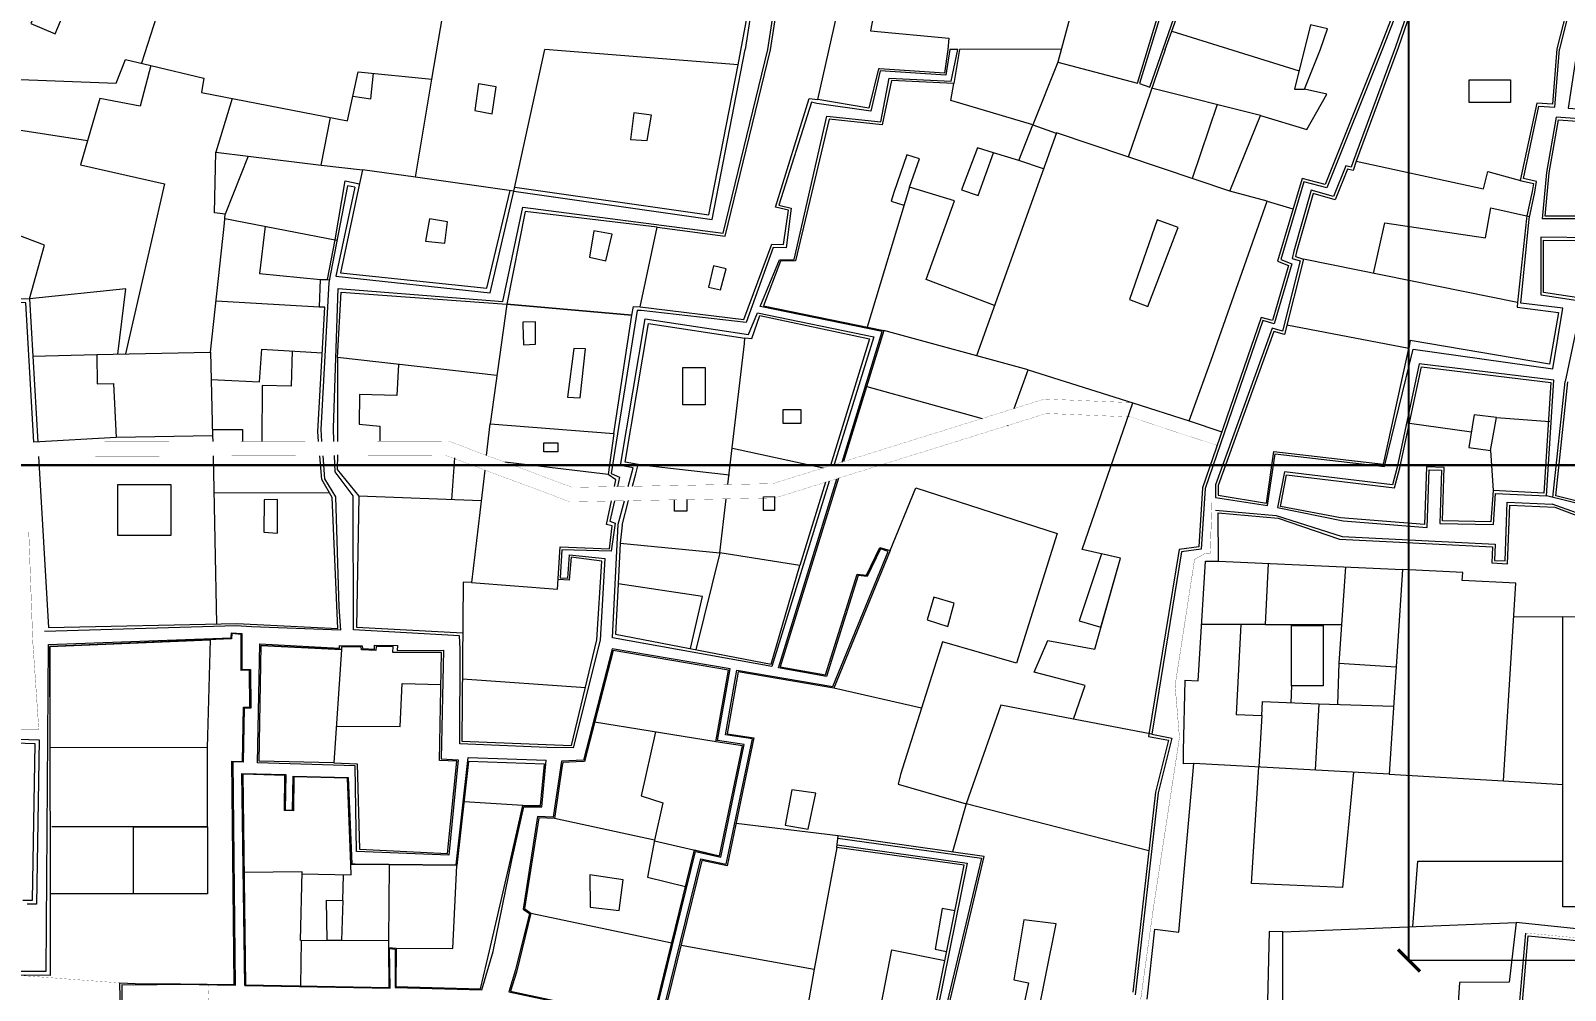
# Model space of a CAD drawing. Header units: millimetres. Extents: x 4203764 to 12476749, y 34048 to 3000914.
# Drawn here: x 11631358 to 11770686, y 2258765 to 2345947 of the extents above; entities that cross this region are included whole.
import ezdxf

# ---------------------------------------------------------------- set-up
doc = ezdxf.new("R2010")
doc.units = ezdxf.units.MM
doc.header["$MEASUREMENT"] = 0
doc.linetypes.add('DASHED', pattern=[0.75, 0.5, -0.25])
for name, color, linetype, lineweight in [('2', 240, 'Continuous', 25), ('4', 1, 'Continuous', 35), ('building property', 253, 'Continuous', 15), ('streets', 254, 'Continuous', 9)]:
    doc.layers.add(name, color=color, linetype=linetype, lineweight=lineweight)
doc.styles.get("Standard").update_dxf_attribs({"font": 'arial.ttf'})
doc.dimstyles.get("Standard").update_dxf_attribs({"dimtxt": 10000, "dimasz": 2000, "dimexe": 0.18, "dimexo": 0.0625, "dimgap": 0.09, "dimtad": 0, "dimtih": 1, "dimtoh": 1, "dimdec": 4, "dimzin": 0, "dimdsep": 46, "dimtxsty": 'Standard', "dimblk": 'ARCHTICK', "dimcen": 0, "dimadec": 0, "dimazin": 0, "dimtfac": 1, "dimtdec": 4, "dimtofl": 0, "dimtmove": 0, "dimatfit": 3, "dimldrblk": 'ARCHTICK', "dimfxl": 0, "dimtolj": 1, "dimtzin": 0, "dimlwe": 18, "dimarcsym": 0})

# ---------------------------------------------------------------- blocks, each defined once
blk = doc.blocks.new('_ArchTick')
at = {"color": 0, "linetype": 'ByBlock', "lineweight": 30, "const_width": 0.15}
blk.add_lwpolyline([(-0.5, -0.5), (0.5, 0.5)], dxfattribs=at)
blk = doc.blocks.new('*D43')
at = {"layer": '4', "color": 0, "linetype": 'DASHED', "lineweight": 18}
for p, q in [((11789424, 2546471), (11756492, 2546471)), ((12167563, 2261471), (11756492, 2261471))]:
    blk.add_line(p, q, dxfattribs=at)
at = {"layer": '4', "color": 0, "lineweight": -2}
for p, q in [((11756492, 2546471), (11756492, 2409077)), ((11756492, 2261471), (11756492, 2398865))]:
    blk.add_line(p, q, dxfattribs=at)
at = {"layer": 'Defpoints', "color": 0, "lineweight": 30}
for p in [(11756492, 2546471), (11789424, 2546471), (12167563, 2261471)]:
    blk.add_point(p, dxfattribs=at)
at = {"layer": '4', "color": 0, "lineweight": -2, "xscale": 2000, "yscale": 2000, "zscale": 2000}
for p, rotation in [((11756492, 2546471), 90), ((11756492, 2261471), 270)]:
    blk.add_blockref('_ArchTick', p, dxfattribs=dict(at, rotation=rotation))
at = {"layer": '4', "color": 0, "lineweight": 30, "insert": (11756492, 2403971), "char_height": 10000, "attachment_point": 5}
blk.add_mtext('\\A1;285000.0000', dxfattribs=at)

msp = doc.modelspace()

# ---------------------------------------------------------------- linework, layer by layer
at = {"layer": '2', "const_width": 23.31871}
for points in [[(11731758.51137, 2257460.12256), (11732111.4317, 2257772.95841), (11733289.29666, 2266252.88629), (11735653.89787, 2281733.63227), (11735258.37216, 2286450.7991), (11737026.24404, 2297908.67432), (11738038.75328, 2298493.78042), (11738446.00875, 2298467.42642), (11738610.3366, 2303197.94276)], [(11631184.73698, 2300389.09479), (11631544.90696, 2290486.71397), (11632093.40663, 2282481.24583), (11621299.37187, 2282597.80849)]]:
    msp.add_lwpolyline(points, dxfattribs=at)
at = {"layer": '4', "lineweight": 30}
msp.add_xline((11792562.75326, 2306470.7114), (1, 0), dxfattribs=at)
at = {"layer": 'building property'}
for p, q in [((11657722.49848, 2333729.96882), (11661484.29966, 2333300.71941)), ((11661484.29966, 2333300.71941), (11661129.94682, 2331642.06474)), ((11666298.46203, 2332644.64475), (11661484.29966, 2333300.71941)), ((11763879.83041, 2307802.3962), (11764124.78366, 2304157.95332)), ((11766224.48328, 2264934.21523), (11765589.9265, 2259499.99753)), ((11790641.31596, 2262307.89703), (11766224.48328, 2264934.21523)), ((11761091.1945, 2259486.75193), (11760781.97016, 2254995.32934)), ((11765589.9265, 2259499.99753), (11761091.1945, 2259486.75193))]:
    msp.add_line(p, q, dxfattribs=at)
for points in [[(11778889.73745, 2387874.38765), (11769024.56932, 2389318.50272), (11763992.99791, 2367343.2399), (11765386.56963, 2366911.05607), (11766567.01749, 2366466.49369), (11764664.35574, 2360021.92165), (11761253.0981, 2361029.04352), (11755503.9188, 2344394.96159), (11751690.95368, 2334081.1709), (11751418.07702, 2333254.85876), (11750903.15233, 2333375.65479), (11749799.89981, 2330567.60499), (11747791.4778, 2331143.93159), (11746289.43931, 2325852.78215), (11746188.75464, 2325427.38574), (11746909.95962, 2325187.59226), (11745183.03876, 2318335.8579), (11744210.64221, 2318617.61545), (11739173.17522, 2304633.86864), (11739175.55494, 2303752.673), (11743557.38975, 2303033.49668), (11744208.61209, 2307722.16355), (11754190.4961, 2306579.34408), (11756467.8357, 2317078.3328)], [(11764700.09045, 2370431.44895), (11775466.22353, 2365932.70278), (11769927.05522, 2344292.94924), (11769512.23221, 2339262.89705), (11768092.64125, 2339364.45797), (11766587.67805, 2332338.92772), (11767786.71685, 2332066.84455), (11767682.56818, 2331328.60214), (11767200.42057, 2329128.18268)], [(11734367.41886, 2344223.51895), (11734963.30696, 2345889.45466), (11737953.41392, 2354247.07113)], [(11662971.29281, 2349203.12707), (11644673.35776, 2353205.86451), (11641405.49573, 2342987.52904)], [(11686699.4494, 2320858.53886), (11696092.90938, 2319720.87706), (11698640.3854, 2326565.68657), (11699716.87424, 2326519.52212), (11700153.74444, 2329651.84004), (11698988.89872, 2329903.94572), (11702047.66074, 2339791.19233), (11702833.13359, 2339703.95558), (11705789.21881, 2352893.92465), (11710608.95855, 2352700.12365)], [(11713667.04553, 2352280.0191), (11713012.89229, 2349131.75598), (11708302.57177, 2349631.89756), (11707613.21779, 2345929.35294), (11714728.48367, 2345280.48757), (11714635.78873, 2344233.64509)], [(11688237.92646, 2328104.15957), (11694423.14785, 2327284.0021), (11698520.8964, 2344196.29876), (11699636.03073, 2351460.85257)], [(11726855.45674, 2351441.77687), (11724622.25367, 2343078.45679), (11731848.64342, 2341191.17385), (11734425.85843, 2349726.45999), (11726855.45674, 2351441.77687)], [(11642262.35529, 2342775.96043), (11647066.39149, 2341642.0324), (11646870.55153, 2340334.01504), (11660133.95263, 2337766.54286), (11661074.70956, 2342213.90567), (11667777.31659, 2341536.42647), (11668769.87888, 2347396.38506), (11667146.57425, 2347605.01427), (11667355.40079, 2349174.62326), (11663076.07892, 2349885.50032)], [(11695577.61389, 2342852.3877), (11696785.55289, 2349398.32038)], [(11755635.20082, 2348992.6896), (11753845.28157, 2344381.49151), (11748895.9655, 2331963.3901), (11746782.45196, 2332520.71781), (11744545.70797, 2325017.14487), (11745552.5944, 2324619.01217), (11744097.88132, 2319627.19029), (11743059.46165, 2319899.14407), (11737737.07014, 2304404.25148), (11737398.89757, 2299061.8063), (11735628.47986, 2298821.25497), (11732852.20871, 2281836.2315), (11734650.5762, 2281487.71702), (11733484.68383, 2276755.61186), (11731424.64182, 2258603.65428)], [(11748455.80836, 2344264.05722), (11749097.50655, 2346119.90823), (11747561.91418, 2346476.09174), (11746100.1903, 2340624.154), (11747014.11367, 2340617.89237)], [(11734963.30696, 2345889.45466), (11746517.95523, 2342296.6548)], [(11675237.22829, 2331365.49847), (11678024.26191, 2344236.22454)], [(11675314.57262, 2331722.68028), (11692934.79389, 2329201.2092), (11695577.61389, 2342852.3877), (11678024.26191, 2344236.22454)], [(11724936.35507, 2344254.76296), (11715695.34414, 2344251.11116), (11715159.66327, 2341149.71893), (11709496.83372, 2341429.19524), (11708673.79691, 2337379.7116), (11703858.31966, 2337893.10775), (11700802.45986, 2325023.26208), (11699426.62092, 2324997.48879), (11697879.0255, 2320959.69955), (11708827.54088, 2318696.78791), (11705159.65098, 2306796.41197)], [(11714635.78873, 2344233.64509), (11714321.95087, 2342087.93616), (11708426.13424, 2342487.7502), (11708330.50021, 2342493.43397), (11707462.23672, 2338916.29865), (11702833.13359, 2339703.95558)], [(11733134.78776, 2282033.17515), (11726022.59008, 2283411.48293), (11727089.97579, 2286462.24312), (11722471.55233, 2287678.77427), (11723690.25204, 2290551.09674), (11727959.97885, 2289769.55436), (11730309.24508, 2298037.90225), (11726823.6998, 2298819.75452), (11731430.10504, 2312148.71804), (11736539.02454, 2310510.78029), (11738520.48645, 2316017.80137), (11743618.07132, 2330457.37508), (11740225.08608, 2331361.20483), (11743022.05856, 2338253.20059), (11747222.10932, 2336956.57666), (11749041.63843, 2340168.71779), (11747014.11367, 2340617.89237), (11748455.80836, 2344264.05722)], [(11734367.41886, 2344223.51895), (11731006.64673, 2334468.83807)], [(11622755.75569, 2342553.22529), (11618830.85327, 2323171.55743), (11623254.27733, 2322783.49001), (11623211.18607, 2321634.89742), (11631254.17941, 2321590.19503), (11632001.15775, 2308571.90328)], [(11631254.17941, 2321590.19503), (11632623.25619, 2326449.8388), (11627545.9944, 2328364.53924), (11627183.93304, 2331551.99041), (11623483.45208, 2331470.89396), (11624557.63883, 2337344.06309), (11629062.22075, 2337134.12361), (11628834.68015, 2341577.25209), (11622755.75569, 2342553.22529)], [(11628834.68015, 2341577.25209), (11639123.62547, 2341177.99348), (11639973.53664, 2343341.09641)], [(11642262.35529, 2342775.96043), (11641291.35724, 2339100.29806), (11637631.8385, 2339784.37886), (11635868.39954, 2333753.17357), (11643504.94726, 2332017.40374), (11639960.97747, 2316582.65306)], [(11639973.53664, 2343341.09641), (11642262.35529, 2342775.96043)], [(11724622.25367, 2343078.45679), (11722356.90322, 2337384.75794)], [(11660604.3311, 2339990.22426), (11662244.76392, 2339762.93816), (11662478.16184, 2342072.04897)], [(11675237.22829, 2331365.49847), (11666298.46203, 2332644.64475), (11667777.31659, 2341536.42647)], [(11672018.00496, 2341131.17034), (11671685.56044, 2338688.09383), (11673241.5979, 2338392.59468), (11673611.09174, 2340835.68583), (11672018.00496, 2341131.17034)], [(11722356.90322, 2337384.75794), (11714892.6708, 2339603.93218), (11715159.66327, 2341149.71893)], [(11743022.05856, 2338253.20059), (11733116.42397, 2340727.25146)], [(11649646.44139, 2339796.67022), (11648170.05718, 2334919.17693)], [(11651093.05473, 2334555.28541), (11657722.49848, 2333729.96882), (11658562.7563, 2338070.68829)], [(11686108.87325, 2338487.84806), (11685814.2063, 2336059.07503), (11687325.23152, 2335961.21191), (11687718.49383, 2338258.74608), (11686108.87325, 2338487.84806)], [(11739079.20925, 2339237.97443), (11736811.76851, 2332511.87022)], [(11629062.22075, 2337134.12361), (11636516.78747, 2335970.75001)], [(11740225.08608, 2331361.20483), (11724482.72434, 2336668.12119), (11717215.97704, 2316414.58946)], [(11723305.99689, 2333388.40252), (11721071.40135, 2334156.04097), (11722356.90322, 2337384.75794), (11724468.07538, 2336627.29229)], [(11773447.45411, 2329095.31289), (11768858.0534, 2329093.49928), (11769212.73773, 2333028.18029), (11770069.60622, 2337841.33614), (11783043.68495, 2336895.98971)], [(11717315.41549, 2335299.00876), (11715879.19521, 2331496.38171), (11717366.00411, 2330972.55045), (11718764.57591, 2334835.36041), (11717315.41549, 2335299.00876)], [(11647683.77563, 2316727.99497), (11648950.794, 2328474.20216), (11649020.52777, 2329290.82469), (11648047.40661, 2329407.11009), (11648170.05718, 2334919.17693), (11651093.05473, 2334555.28541), (11649020.52777, 2329290.82469)], [(11711155.14628, 2331731.99296), (11712049.8612, 2334297.80303), (11710892.22542, 2334672.29326), (11709736.24564, 2331231.5489), (11709475.823, 2330456.40754), (11710638.07001, 2330105.50697)], [(11721071.40135, 2334156.04097), (11718764.57591, 2334835.36041)], [(11751690.95368, 2334081.1709), (11763266.80001, 2331575.59297), (11763663.36759, 2333137.77356), (11766825.75829, 2332284.9031)], [(11658317.59136, 2323328.49973), (11659015.56151, 2326948.83082), (11659912.1507, 2332300.54974), (11661211.3283, 2332022.99512)], [(11661129.94682, 2331642.06474), (11659488.1757, 2323957.26281), (11672784.50667, 2322539.69343), (11674874.93022, 2331417.34368)], [(11718850.28672, 2320969.65953), (11712651.68413, 2323347.88429), (11715216.17231, 2330497.59832), (11711131.31832, 2331739.23573), (11707289.57131, 2319014.66565)], [(11743618.07132, 2330457.37508), (11745959.34798, 2329759.4627)], [(11753285.12737, 2323900.93518), (11754313.77845, 2328500.17081), (11763443.35811, 2327123.36734), (11763915.1005, 2329848.04962), (11767441.80244, 2329075.29199)], [(11648985.66088, 2328882.51342), (11659156.95187, 2326921.57192)], [(11652646.29127, 2328176.7739), (11652146.35507, 2323880.63875), (11657675.36732, 2323346.34798)], [(11667550.90376, 2328850.42584), (11667204.88424, 2326814.43528), (11668959.73409, 2326648.14813), (11669209.65651, 2328568.51844), (11667550.90376, 2328850.42584)], [(11676244.08251, 2329526.56969), (11674577.54708, 2321100.89804), (11685948.63329, 2320113.55776), (11686095.11125, 2320883.27899), (11686699.4494, 2320858.53886), (11688237.92646, 2328104.15957), (11676244.08251, 2329526.56969)], [(11733644.22148, 2328772.38381), (11731116.67211, 2321530.87826), (11732776.56859, 2320898.86708), (11735421.95462, 2327776.64807), (11735527.46806, 2328063.20696), (11733644.22148, 2328772.38381)], [(11767200.42057, 2329128.18268), (11767166.59617, 2328869.12972), (11766339.71814, 2321266.21523), (11766318.07347, 2320841.44609), (11770070.79703, 2320341.06654), (11769261.0019, 2315662.14539), (11756604.06907, 2317794.55496), (11756467.8357, 2317078.3328)], [(11682500.47858, 2327752.01986), (11682079.00103, 2325361.04385), (11683564.028, 2325032.05479), (11684140.52711, 2327462.91464), (11682500.47858, 2327752.01986)], [(11772499.86784, 2321581.66752), (11768700.47092, 2322159.39809), (11768717.19776, 2326928.01084), (11773456.24746, 2326879.52895)], [(11693341.81219, 2324571.05213), (11692900.52033, 2322639.22953), (11693970.75623, 2322405.02778), (11694492.02534, 2324308.30559), (11693341.81219, 2324571.05213)], [(11766339.71814, 2321266.21523), (11746909.95962, 2325187.59226)], [(11657496.67291, 2308634.28045), (11657416.3612, 2309535.61281), (11658069.72808, 2320824.7826), (11657586.41753, 2320852.75446), (11657675.36732, 2323346.34798), (11658317.59136, 2323328.49973), (11658458.98172, 2323301.24083)], [(11639276.81337, 2316569.7772), (11640008.36139, 2322479.82416), (11631254.17941, 2321590.19503)], [(11648187.37411, 2321396.72925), (11658069.72808, 2320824.7826)], [(11659223.83853, 2316244.55593), (11659536.64241, 2322197.39619), (11674577.54708, 2321100.89804)], [(11685948.63329, 2320113.55776), (11674577.54708, 2321100.89804), (11673083.89135, 2310235.91429), (11684302.31316, 2309343.05459), (11685948.63329, 2320113.55776)], [(11694656.67627, 2304718.08211), (11696152.95968, 2317516.54841), (11696197.42611, 2318042.9918), (11696817.19679, 2317985.65553), (11697562.89363, 2320056.29042), (11707525.40739, 2317941.16387), (11703985.34266, 2306430.52499)], [(11676036.17647, 2319265.54726), (11676085.31237, 2317404.48787), (11677198.4549, 2317453.26669), (11677197.6526, 2319483.53518), (11676031.2342, 2319452.73926), (11676036.17647, 2319265.54726)], [(11685988.99524, 2304556.60977), (11686288.09478, 2305680.84255), (11686519.63682, 2306520.46011), (11685340.16924, 2306743.20318), (11687458.99255, 2319342.97531), (11696195.6325, 2318021.75711)], [(11721929.01337, 2315132.33803), (11708827.54088, 2318696.78791)], [(11756467.8357, 2317078.3328), (11745396.84539, 2319184.15749)], [(11680669.0209, 2317080.89143), (11680086.38162, 2312644.6669), (11681255.17776, 2312606.21589), (11681720.94084, 2317042.39424), (11680669.0209, 2317080.89143)], [(11631552.82486, 2316385.42081), (11637358.37311, 2316533.67244), (11637400.52656, 2313865.33554), (11638880.16055, 2313906.97196), (11639128.71624, 2308980.87644), (11631637.22005, 2308551.02085)], [(11637358.37311, 2316533.67244), (11647683.77563, 2316727.99497), (11647876.89412, 2309131.93657), (11639128.71624, 2308980.87644)], [(11647746.96717, 2314242.43984), (11652144.34846, 2314053.32039), (11652338.44118, 2317011.31083), (11657830.62481, 2316693.4477)], [(11655084.53299, 2316852.37927), (11655009.5557, 2313640.66421), (11652369.3617, 2313700.94501), (11652354.95994, 2308621.70077)], [(11673684.81366, 2314607.07625), (11659223.83853, 2316244.55593), (11659203.20038, 2308638.45563)], [(11664749.2822, 2315618.88569), (11664594.96124, 2312817.21871), (11661203.34972, 2312901.99957), (11661175.67691, 2310203.49472), (11663043.98388, 2310031.98889), (11663055.53457, 2308647.88072)], [(11720649.46899, 2311622.67657), (11721929.01337, 2315132.33803), (11731430.10504, 2312148.71804)], [(11769381.06583, 2313981.84167), (11768743.86228, 2303944.83392), (11764124.78366, 2304157.95332), (11763935.20491, 2301339.81691), (11759548.58176, 2301423.36644), (11759685.05059, 2306262.8327), (11758089.25748, 2306323.93218), (11757913.88921, 2301073.09581), (11750274.37899, 2301681.98389), (11744832.7138, 2302719.94827), (11745383.51845, 2305595.85129), (11755179.12104, 2304410.10082), (11755655.87647, 2306239.31519), (11757626.67253, 2315403.19373), (11769381.06583, 2313981.84167)], [(11707265.72658, 2313629.52093), (11717730.68707, 2310713.25247)], [(11775877.13337, 2302172.1425), (11769829.82868, 2303674.96007), (11770930.15233, 2314053.37146)], [(11672746.78207, 2307364.18829), (11673083.89135, 2310235.91429), (11684302.31316, 2309343.05459)], [(11720037.58913, 2310070.38853), (11720079.30151, 2310058.76455), (11720089.42793, 2310086.54028)], [(11736539.02454, 2310510.78029), (11739486.81853, 2309498.23286)], [(11756528.97969, 2310299.102), (11762157.41933, 2309487.98716)], [(11762374.16567, 2310907.2122), (11761940.67299, 2308068.76212), (11763879.83041, 2307802.3962), (11764446.98691, 2310807.85558), (11762396.92025, 2311056.20607), (11762374.16567, 2310907.2122)], [(11764446.98691, 2310807.85558), (11769285.38653, 2310452.7207)], [(11647862.46898, 2309699.33009), (11650589.75073, 2309705.49901), (11650590.18072, 2308617.38307)], [(11647876.89412, 2309131.93657), (11647887.95987, 2308610.77183)], [(11684302.31316, 2309343.05459), (11683797.07306, 2305632.00301), (11674397.13402, 2306747.82327)], [(11647915.56108, 2307310.83547), (11648239.67391, 2292046.06615)], [(11650083.62067, 2292085.21818), (11659234.91047, 2291636.23489), (11658719.83321, 2303522.07598), (11657805.14995, 2305172.26571), (11657612.48234, 2307334.5599)], [(11659199.87825, 2307414.09958), (11659196.2922, 2306092.47507), (11661151.3282, 2303654.08503)], [(11695079.41099, 2308011.39535), (11703310.44909, 2306220.24396)], [(11632075.74038, 2307272.08187), (11632968.00174, 2291721.80675), (11650083.62067, 2292085.21818)], [(11669585.8513, 2303332.19415), (11669876.6662, 2307154.49518)], [(11672591.96316, 2306034.30357), (11672144.65182, 2302177.30889), (11671381.13719, 2295803.58803), (11679184.22768, 2295217.87824), (11679442.18138, 2299053.4287), (11683893.42565, 2298879.74463), (11684140.82423, 2300958.0621), (11683637.06046, 2301072.26234), (11684088.97529, 2303220.98827)], [(11686519.63682, 2306520.46011), (11694805.32417, 2305584.64259)], [(11684363.51123, 2304526.32823), (11684495.21121, 2305152.52403), (11683797.07306, 2305632.00301)], [(11704695.38643, 2305290.1174), (11699417.0243, 2288164.60506), (11703523.33733, 2287420.28229), (11706394.15923, 2296586.8016), (11707234.71345, 2296479.50656), (11708443.61512, 2299007.77007), (11709381.23927, 2298724.97748), (11704264.18445, 2286228.20456), (11695581.49122, 2287712.50439), (11694589.93535, 2282077.29471), (11697025.30222, 2281713.28313), (11694602.92623, 2270068.6919), (11692298.81585, 2270567.50016), (11688665.17553, 2255792.85904), (11690879.42073, 2255319.739), (11690425.55266, 2253700.51128), (11691551.38872, 2253328.54836), (11691200.93758, 2252276.70349), (11690571.02287, 2249918.11388), (11697280.11728, 2248126.29846), (11699822.39113, 2257034.45692), (11712984.43066, 2254726.79362), (11716093.19265, 2270123.55363), (11704533.89677, 2271739.87501)], [(11703522.1928, 2304924.57773), (11701191.40259, 2297345.93543)], [(11647986.99536, 2303946.48904), (11658458.4854, 2303993.57632)], [(11652542.88005, 2303335.93248), (11652517.65436, 2300381.51308), (11653768.85657, 2300302.24159), (11653755.19042, 2303341.3839), (11652542.88005, 2303335.93248)], [(11661151.3282, 2303654.08503), (11660938.65911, 2291751.7345), (11670586.22104, 2291250.73014)], [(11672266.72308, 2303229.88272), (11661151.3282, 2303654.08503)], [(11685050.60313, 2301029.45238), (11685641.3502, 2303249.90784)], [(11690942.43715, 2303348.66308), (11690942.85665, 2302287.104), (11689798.18956, 2302286.65166), (11689797.77831, 2303327.33895)], [(11693931.84037, 2298518.1952), (11694504.33361, 2303415.01852)], [(11709381.23927, 2298724.97748), (11711709.20446, 2304402.39674), (11724559.90383, 2300252.18853), (11720845.71382, 2288480.30825), (11714140.2305, 2290426.66672), (11710331.81782, 2278359.1123), (11710124.09862, 2277482.64653), (11716304.45603, 2275706.85609)], [(11732720.60354, 2257955.2434), (11733423.18228, 2264333.09249), (11735603.6739, 2264041.00658), (11736959.26654, 2279386.05855), (11736027.95883, 2279349.91258), (11736015.50235, 2280519.18668), (11736183.77822, 2286954.3695), (11737351.18999, 2286881.55303), (11738010.7494, 2297758.10137), (11739191.74471, 2297757.70797), (11739179.93564, 2302130.53123), (11744627.701, 2301649.51988), (11750175.68391, 2299744.78375), (11764073.42922, 2299047.72818), (11764004.4211, 2297588.19144), (11765450.88198, 2297518.29129), (11765657.49928, 2302845.9181), (11769722.53776, 2302662.97664), (11775882.4143, 2300336.65735)], [(11685050.60313, 2301029.45238), (11684882.26178, 2299378.04724), (11693931.84037, 2298518.1952)], [(11684882.26178, 2299378.04724), (11684683.60362, 2295685.57113)], [(11671381.13719, 2295803.58803), (11670622.17559, 2295851.54907), (11670509.1266, 2281385.56483), (11680447.59675, 2281007.46685), (11682765.62633, 2290595.62101), (11683223.15365, 2297767.48181), (11680428.84409, 2298118.15864), (11680248.85205, 2296041.25823), (11679242.83119, 2296089.26231)], [(11684683.60362, 2295685.57113), (11684452.33127, 2291125.49272), (11698575.62524, 2288391.68978), (11701191.40259, 2297345.93543), (11693931.84037, 2298518.1952), (11691757.12775, 2289711.52555)], [(11728566.47244, 2298428.82839), (11726559.43912, 2292324.77092), (11728527.13717, 2291765.69351), (11730309.24508, 2298037.90225), (11728566.47244, 2298428.82839)], [(11739191.74471, 2297757.70797), (11755893.5809, 2297000.59706), (11754695.99654, 2278400.77804), (11736959.26654, 2279386.05855)], [(11743722.74009, 2297552.31342), (11743426.91497, 2292001.49113), (11737661.21292, 2291994.02558)], [(11750739.72034, 2297234.2267), (11750123.73503, 2288501.07955), (11755324.76172, 2288166.20166)], [(11754695.99654, 2278400.77804), (11765065.00608, 2277781.91858), (11766197.70429, 2295745.9517), (11761312.72725, 2295984.00975), (11761374.91065, 2296711.98997), (11755893.5809, 2297000.59706)], [(11691268.58493, 2289806.09129), (11692364.48548, 2294528.23028), (11684683.60362, 2295685.57113)], [(11713341.62352, 2294482.09124), (11712741.07853, 2292422.54944), (11714631.30112, 2291822.66524), (11715203.18594, 2293939.39815), (11713341.62352, 2294482.09124)], [(11741231.60744, 2291998.6486), (11740801.00487, 2283830.81648), (11743125.14348, 2283721.87134), (11742866.06043, 2279057.93443)], [(11743426.91497, 2292001.49113), (11750371.28254, 2292010.69057)], [(11770448.89203, 2292705.57408), (11766003.59339, 2292667.44894)], [(11638508.30584, 2245098.50423), (11638643.35632, 2256690.12658), (11639510.43174, 2256729.885), (11639461.04948, 2259439.97665), (11640830.37515, 2259396.8855), (11644955.37153, 2259364.67087), (11649843.0303, 2259280.04692), (11649632.4576, 2279589.15759), (11650584.61854, 2279558.74918), (11650677.35992, 2284481.14655), (11651257.04299, 2284481.37563), (11651234.77236, 2287835.49823), (11650455.19793, 2287835.19016), (11650453.71612, 2291087.68667), (11649629.29289, 2291180.44855), (11649595.77766, 2290691.36489), (11633106.78903, 2289995.33764), (11633120.68496, 2260123.90004), (11629868.98219, 2260154.33909)], [(11647642.19601, 2290608.90101), (11647374.57205, 2280787.7834), (11633111.05317, 2280828.89953), (11633106.78903, 2289995.33764), (11647642.19601, 2290608.90101)], [(11652107.1433, 2279597.696), (11652293.0347, 2290095.7041), (11659571.55821, 2289728.58404), (11658886.7826, 2279431.62021), (11652107.1433, 2279597.696)], [(11658886.7826, 2279431.62021), (11661004.1465, 2279341.97831), (11661209.9145, 2271583.59545), (11669191.28107, 2271197.52595), (11670047.60058, 2279594.05443), (11668476.78266, 2279651.34573), (11668659.00501, 2289454.03391), (11664238.82843, 2289467.92056), (11664273.89098, 2289996.38779), (11662709.18876, 2289995.76946), (11662689.02868, 2289640.04839), (11661382.31932, 2289701.6779), (11661368.27316, 2289966.23973), (11659576.07428, 2289976.06077), (11659571.55821, 2289728.58404), (11652293.0347, 2290095.7041)], [(11750123.73503, 2288501.07955), (11750005.86023, 2284732.91918)], [(11659108.45157, 2282764.85423), (11664891.49989, 2282747.05584), (11665088.65313, 2286627.15042), (11668605.24086, 2286561.7805)], [(11670553.40771, 2287051.86829), (11681723.86749, 2286286.55418)], [(11745833.40682, 2286432.93538), (11745770.22189, 2284889.85619)], [(11712236.02416, 2284392.88951), (11704264.18445, 2286228.20456)], [(11743125.14348, 2283721.87134), (11743195.88107, 2284995.2685), (11748298.66122, 2284786.32342), (11747964.71394, 2278774.70274)], [(11726022.59008, 2283411.48293), (11719423.5787, 2284681.96853), (11716304.45603, 2275706.85609)], [(11748298.66122, 2284786.32342), (11755093.45625, 2284573.77007)], [(11688078.00947, 2282235.79192), (11686775.04037, 2276424.051), (11688762.70031, 2275794.67391), (11688006.9354, 2272391.50601), (11678905.04576, 2274367.08222)], [(11693599.26258, 2281343.54569), (11682556.75637, 2283128.03815)], [(11630657.90469, 2266948.03153), (11631511.99513, 2266948.36905), (11631754.18644, 2281172.18867), (11622680.71135, 2281456.806)], [(11647374.57205, 2280787.7834), (11647377.40004, 2273631.44762), (11640684.62897, 2273628.80281), (11633279.18678, 2273625.87638)], [(11670048.27206, 2270100.00543), (11660816.17981, 2270193.07979), (11660429.65545, 2270196.97658), (11660111.17906, 2278034.54243), (11655261.83463, 2278150.67392), (11655212.2573, 2275069.55445), (11654399.48227, 2275089.52841), (11654442.06112, 2278294.24322), (11650606.66507, 2278398.56886), (11650874.77931, 2259262.18342), (11663911.65295, 2259036.46558), (11663866.4936, 2262648.72321), (11664531.9346, 2262582.54928), (11664512.29866, 2259098.7323), (11672199.77414, 2258891.55614), (11673022.62976, 2262363.29492), (11674934.07891, 2270601.43335), (11676032.27617, 2275566.04262), (11677657.12106, 2275562.2864), (11677994.81211, 2279304.20156), (11671116.78318, 2279555.05891), (11670040.75212, 2270100.08125)], [(11751459.13124, 2278580.58685), (11750452.86495, 2268112.10149), (11742195.97438, 2268475.36121), (11742866.06043, 2279057.93443)], [(11700447.34613, 2276990.61709), (11699871.11977, 2273755.27124), (11701930.18243, 2273404.9871), (11702631.92907, 2276690.53911), (11700447.34613, 2276990.61709)], [(11765065.00608, 2277781.91858), (11770454.91659, 2277460.2295)], [(11676032.27617, 2275566.04262), (11670700.79599, 2275899.82096)], [(11732882.32109, 2271447.92257), (11716304.45603, 2275706.85609), (11715037.39892, 2271341.71505)], [(11704533.89677, 2271739.87501), (11704680.71711, 2272789.87646), (11695402.49247, 2273912.28267)], [(11713793.15188, 2253508.61421), (11717930.67106, 2270937.15255), (11704680.71711, 2272789.87646)], [(11688006.9354, 2272391.50601), (11687367.33254, 2269052.64531), (11690814.59173, 2268206.34293)], [(11687997.25437, 2272347.91288), (11693905.01861, 2270995.97406)], [(11704533.89677, 2271739.87501), (11702500.30126, 2260685.38978)], [(11655989.42697, 2269358.10348), (11660443.81102, 2269247.36464), (11660429.65545, 2270196.97658)], [(11663871.36428, 2263264.13417), (11663940.90162, 2270161.57757)], [(11664531.9346, 2262582.54928), (11669697.94029, 2262576.87845), (11670040.75212, 2270100.08125)], [(11756842.71061, 2264557.50193), (11757295.03855, 2270493.46317), (11770457.66761, 2270498.66469)], [(11655866.99049, 2263286.36737), (11655993.05127, 2269537.83583), (11650731.84296, 2269464.12259)], [(11659690.13428, 2266912.45045), (11659748.61141, 2269264.64775)], [(11682120.34928, 2269271.866), (11682157.72343, 2266306.94715), (11684800.54797, 2266018.73025), (11685161.46512, 2268803.01634), (11682120.34928, 2269271.866)], [(11640687.03771, 2267533.3985), (11633207.63153, 2267530.44284)], [(11676769.76498, 2265786.7761), (11689556.32512, 2263081.02222)], [(11715260.94271, 2266001.67081), (11714116.01069, 2266189.93407), (11713473.44904, 2262500.1099), (11714511.61827, 2262290.493)], [(11716665.08832, 2247134.049), (11717812.45624, 2255720.37065), (11722531.92652, 2255169.27133), (11724464.34967, 2264791.68555), (11721538.4879, 2265155.80059), (11720626.34811, 2259722.01987), (11721952.17355, 2259448.5885), (11721064.95441, 2255340.57177)], [(11745050.64351, 2257792.94254), (11745048.15749, 2264083.90646), (11743795.07297, 2264122.53263), (11743636.65579, 2257779.37013)], [(11745048.15749, 2264083.90646), (11766224.48328, 2264934.21523)], [(11663866.4936, 2262648.72321), (11663871.36428, 2263264.13417), (11655926.73738, 2263286.20141), (11655855.57325, 2259175.94694)], [(11690404.57848, 2262865.39569), (11702500.30126, 2260685.38978), (11701799.42036, 2256687.82996)], [(11766401.87538, 2253083.09289), (11767313.23288, 2263703.21232), (11790267.49113, 2261516.40753), (11787824.96135, 2247655.27644), (11787793.1537, 2247431.96106), (11781874.57435, 2248047.52915), (11782282.81006, 2255591.5801), (11781086.80101, 2255694.36947), (11780556.48712, 2246680.87445), (11785033.30363, 2246352.20973), (11784931.43133, 2244834.16416), (11784724.46275, 2242492.41064), (11783353.18328, 2242644.04137), (11782892.38719, 2239228.13078), (11780531.54431, 2239390.57932), (11778952.29233, 2227242.94048), (11773411.68396, 2203476.05075), (11756727.13872, 2205702.14181), (11754199.70147, 2193466.75472), (11755071.44201, 2193289.51593), (11753407.44292, 2184950.91129)], [(11708196.81742, 2255566.19236), (11709545.55688, 2262448.88757), (11714347.82239, 2261479.26146)]]:
    msp.add_lwpolyline(points, dxfattribs=at)
for points in [[(11633625.40004, 2351996.47599), (11631371.87515, 2346586.18531), (11633588.28701, 2345662.9929), (11635841.81189, 2351073.28358)], [(11761950.10128, 2341468.62511), (11765704.87416, 2341470.10889), (11765705.67959, 2339431.94235), (11761950.90671, 2339430.45856)], [(11690571.39818, 2315358.70385), (11692606.18208, 2315359.50794), (11692607.52849, 2311952.38015), (11690572.74458, 2311951.57605)], [(11699660.14803, 2311529.23643), (11701263.94579, 2311529.87021), (11701264.44692, 2310261.73264), (11699660.64916, 2310261.09886)], [(11677951.08424, 2308504.93057), (11679204.97604, 2308505.42608), (11679205.30048, 2307684.42548), (11677951.40868, 2307683.92997)], [(11639273.3667, 2304717.78313), (11644080.31513, 2304719.68271), (11644082.14513, 2300088.80725), (11639275.1967, 2300086.90767)], [(11697889.67421, 2303612.35248), (11698874.31494, 2303612.74158), (11698874.8082, 2302364.51812), (11697890.16748, 2302364.12901)], [(11770448.89203, 2292705.57408), (11788914.80004, 2292712.87131), (11788925.22065, 2266343.16052), (11770459.31264, 2266335.86328)], [(11745831.23806, 2291921.06007), (11748708.58514, 2291922.19712), (11748710.7539, 2286434.07243), (11745833.40682, 2286432.93538)], [(11674929.96011, 2258681.30253), (11687799.70739, 2255925.75862), (11691627.40389, 2271517.18575), (11692104.25228, 2271408.06327), (11693905.01861, 2270995.97406), (11695983.44856, 2280987.18407), (11693575.90758, 2281347.03654), (11694721.81646, 2287859.46514), (11684237.92338, 2289651.67872), (11681634.15741, 2279547.96316), (11680877.43578, 2279527.00831), (11679663.53328, 2279462.71539), (11679619.92971, 2279180.51384), (11678905.04576, 2274367.08222), (11677482.45755, 2274439.64447), (11676202.95759, 2266186.70373), (11676769.76498, 2265786.7761), (11675450.42327, 2260418.80946), (11674929.96011, 2258681.30253)], [(11640684.62897, 2273628.80281), (11647420.73087, 2273631.46474), (11647423.13961, 2267536.06043), (11640687.03771, 2267533.3985)], [(11658227.21546, 2266955.6279), (11659690.13428, 2266912.45045), (11659590.05818, 2263288.52282), (11658285.48154, 2263295.9544)]]:
    msp.add_lwpolyline(points, close=True, dxfattribs=at)
at = {"layer": 'building property', "lineweight": 35, "const_width": 14.26455}
for points in [[(11632001.15775, 2308571.90328), (11669268.92026, 2308663.08235), (11680536.2203, 2304455.02869), (11698733.01005, 2304794.02113), (11723407.20865, 2312481.92368), (11731430.10504, 2312148.71804), (11739486.81853, 2309498.23286)], [(11632004.33831, 2307271.90718), (11669035.62205, 2307362.50768), (11680313.11595, 2303150.64686), (11698942.65539, 2303497.7011), (11723578.60052, 2311173.68476), (11731195.55753, 2310857.33853), (11739080.56562, 2308263.34073)], [(11767088.35604, 2263972.86326), (11790549.79872, 2261761.59698), (11788018.52003, 2247396.82404), (11787964.83795, 2247165.6634), (11781614.01571, 2247826.18736), (11782013.8872, 2254622.61441), (11782039.91561, 2255364.43586), (11781318.57256, 2255426.4307), (11780817.47358, 2246909.48775), (11785296.29974, 2246580.67549), (11785177.81039, 2244815.01164), (11784948.37325, 2242219.03684), (11783565.82088, 2242371.91408), (11783106.33501, 2238965.71628), (11780746.60719, 2239128.08809), (11779195.74852, 2227198.8511), (11773601.40032, 2203201.44006), (11756922.58074, 2205426.76718), (11754491.84639, 2193659.52122), (11755361.95608, 2193482.61401), (11752830.23617, 2180795.70112)], [(11639461.04948, 2259439.97665), (11629868.98219, 2260154.33909)], [(11648047.33014, 2246041.55995), (11647472.1701, 2259248.5262)]]:
    msp.add_lwpolyline(points, dxfattribs=at)
at = {"layer": 'streets'}
for p, q in [((11683934.25032, 2301386.56884), (11684416.76078, 2301214.714)), ((11766174.00404, 2253317.84885), (11767088.35604, 2263972.86326))]:
    msp.add_line(p, q, dxfattribs=at)
for points in [[(11768866.89698, 2389737.0414), (11763700.99193, 2367175.07971), (11765306.3554, 2366677.21358), (11765306.3554, 2366677.21358), (11766264.9889, 2366316.18758), (11764497.32947, 2360328.88661), (11761096.66101, 2361332.88219), (11755271.22792, 2344478.17539), (11751457.67083, 2334162.78345), (11751254.34614, 2333547.0853), (11750751.36747, 2333665.07892), (11749652.07387, 2330867.10553), (11747621.4365, 2331449.80693), (11746050.23217, 2325915.01076), (11745896.20626, 2325264.24571), (11746614.26847, 2325025.49717), (11745005.97665, 2318644.43559), (11744056.7333, 2318919.48437), (11738926.0333, 2304676.92757), (11738930.18268, 2303521.71603)], [(11735809.75502, 2353513.55058), (11732026.19832, 2341157.23213), (11732963.55893, 2340822.75295), (11737535.86078, 2353974.6317)], [(11674218.36373, 2321338.86009), (11676034.91043, 2329898.02995), (11694235.11469, 2327557.32854), (11698278.25064, 2344244.22715), (11699397.49302, 2351535.54298)], [(11783200.90189, 2349443.04242), (11771971.3944, 2351630.8493), (11770173.32771, 2344272.63941)], [(11697021.75179, 2349310.05711), (11696218.21655, 2344243.41431)], [(11755868.10755, 2348909.8251), (11754075.24171, 2344291.03599), (11749044.51192, 2331668.66315), (11746950.887, 2332220.74629), (11744847.23177, 2325163.64429), (11745852.82391, 2324766.02336), (11744267.85563, 2319327.2331), (11743218.67635, 2319602.00474), (11737981.58346, 2304355.43906), (11737632.72624, 2298844.19813), (11735842.86695, 2298601.00522), (11733134.78776, 2282033.17515), (11734952.66559, 2281680.87967), (11733728.42256, 2276711.94176), (11731644.53022, 2258349.82821)], [(11631637.22005, 2308551.02085), (11630909.85079, 2321227.56684), (11622832.79584, 2321272.45854), (11622876.99763, 2322450.65233), (11618392.59915, 2322844.06904), (11622736.44106, 2344294.51345), (11614029.16742, 2346317.69943)], [(11673065.63134, 2322143.11952), (11675237.22829, 2331365.49847), (11693226.71937, 2328791.18451), (11696218.21655, 2344243.41431)], [(11705016.62607, 2306751.84875), (11708669.43664, 2318603.30019), (11697586.20879, 2320894.0551), (11699329.15023, 2325120.86903), (11700661.2629, 2325147.26187), (11703626.7685, 2338170.50841), (11708545.52543, 2337653.23376), (11709313.83549, 2341644.5743), (11714921.57386, 2341345.91909), (11715519.69488, 2344251.04175), (11714808.76139, 2344250.7608), (11714431.51147, 2341891.37892), (11708493.88306, 2342304.53091), (11707625.51147, 2338640.25742), (11702746.68727, 2339318.23453), (11702254.76831, 2339440.4062), (11699277.1141, 2330082.8434), (11700394.76511, 2329827.76599), (11699939.55283, 2326216.88876), (11698770.43867, 2326260.0833), (11696308.75643, 2319429.132), (11686789.21284, 2320523.90201), (11686425.2017, 2320530.83002), (11684063.55526, 2305706.47566), (11684829.62034, 2305376.53846), (11684639.98452, 2304531.47872)], [(11767391.51947, 2328845.81119), (11767925.9491, 2331284.83467), (11768063.16978, 2332257.50318), (11766880.44141, 2332525.88523), (11768289.27307, 2339102.65033), (11769738.4143, 2338998.97532), (11770173.32771, 2344272.63941)], [(11771773.44463, 2344273.27174), (11770946.22179, 2338912.5659), (11784342.58098, 2337954.15846), (11784271.10365, 2334378.09966), (11785185.41692, 2334378.46098), (11782919.99153, 2313447.88065), (11781776.84795, 2305313.05015), (11781080.5201, 2305458.30979), (11784068.76587, 2333531.71883), (11783289.01674, 2333591.50203), (11783290.91706, 2337125.73897), (11769865.37012, 2338103.98129), (11768967.58476, 2333060.98932), (11768587.65816, 2328846.28387)], [(11660773.45515, 2331718.22515), (11660109.07177, 2331860.16316), (11658414.83604, 2323072.25973), (11657684.60712, 2309726.86147), (11657770.32852, 2308634.94997)], [(11660773.45515, 2331718.22515), (11659047.13821, 2323637.68119), (11673065.63134, 2322143.11952)], [(11738930.18268, 2303521.71603), (11743638.41431, 2302817.40276), (11744341.93376, 2307491.71912), (11754269.63194, 2306353.69029), (11756860.01597, 2317003.73578), (11769546.78543, 2315226.5749), (11770469.18623, 2320723.68895), (11766638.62188, 2321205.8895), (11767391.51947, 2328845.81119)], [(11773201.32466, 2328848.10707), (11773208.1462, 2327129.18857), (11768470.96336, 2327177.65136), (11768452.61631, 2321947.13748), (11772204.68712, 2321376.60325), (11770681.91591, 2314073.45026)], [(11773201.32466, 2328848.10707), (11768587.65816, 2328846.28387)], [(11658886.61299, 2308637.68107), (11658835.97768, 2309855.83353), (11659276.03191, 2322513.47917), (11674218.36373, 2321338.86009)], [(11685609.89938, 2304549.5475), (11685936.23732, 2305776.1619), (11686062.97057, 2306235.7219), (11684921.42749, 2306451.30291), (11687158.96651, 2319757.0286), (11696532.80774, 2318339.44818), (11697351.09383, 2320323.87691)], [(11697351.09383, 2320323.87691), (11707894.02267, 2318144.79458), (11704315.16788, 2306533.29081)], [(11769642.46721, 2314199.14135), (11757432.49433, 2315675.58252), (11755415.41212, 2306296.48098)], [(11755415.41212, 2306296.48098), (11754994.45839, 2304681.36649), (11745184.21198, 2305868.88958), (11744563.6172, 2302628.59306), (11750508.22902, 2301415.45328), (11758152.22505, 2300806.20767), (11758327.51892, 2306056.69367), (11759431.0891, 2306023.2966), (11759294.54192, 2301181.05163), (11764165.95006, 2301088.26868), (11764355.09494, 2303899.95557), (11768975.08652, 2303686.79405), (11769642.46721, 2314199.14135)], [(11769567.07528, 2303540.45819), (11770683.76395, 2314073.22679)], [(11770683.76395, 2314073.22679), (11770681.91591, 2314073.45026)], [(11657872.3668, 2307335.19573), (11658037.11177, 2305236.68923), (11659017.13352, 2303582.3962), (11659347.27096, 2293586.51117), (11659491.53559, 2291478.17493), (11651398.96929, 2291801.40842), (11650000.78249, 2291862.99327), (11632624.20617, 2291349.88856)], [(11684416.76078, 2301214.714), (11684044.49137, 2298659.2621), (11679583.81457, 2298777.91039), (11679424.07236, 2296249.20431), (11680117.89418, 2296207.3091), (11680268.68973, 2298327.6761), (11683471.72455, 2297993.52132), (11683071.34603, 2290569.89583), (11680618.08689, 2280806.1526), (11678249.98971, 2280837.84718), (11670330.89091, 2281148.20129), (11670336.84826, 2289790.07628), (11670300.23787, 2290957.33571), (11660670.48013, 2291518.09951), (11660621.35061, 2303674.31083), (11659001.81922, 2305866.12178), (11658940.64514, 2307337.80937)], [(11703850.90333, 2305026.99624), (11698657.37755, 2288176.73331), (11684186.03157, 2290799.85345), (11684698.32118, 2301123.17618), (11685262.25434, 2303242.84557)], [(11690419.77193, 2249830.62406), (11691082.53394, 2252312.20381), (11691395.01625, 2253250.08895), (11690274.73038, 2253620.21816), (11690724.94262, 2255226.40325), (11688514.77069, 2255698.65295), (11692207.53059, 2270713.67856), (11694507.32991, 2270215.80358), (11696877.70419, 2281610.41764), (11694446.27938, 2281973.84), (11695481.11382, 2287855.01045), (11704187.37565, 2286366.68159), (11709215.37009, 2298645.95295), (11708509.37681, 2298858.8844), (11707307.65601, 2296345.63879), (11706481.14436, 2296451.14132), (11703608.64074, 2287279.2523), (11699257.9213, 2288067.87692), (11704552.36152, 2305245.55418)], [(11684346.98222, 2303225.79474), (11683934.25032, 2301386.56884)], [(11738934.21068, 2302400.29747), (11744427.00635, 2301915.31015), (11750435.05551, 2299979.19387), (11764331.89906, 2299282.18353), (11764262.91221, 2297823.09678), (11765213.62693, 2297777.15354), (11765420.21224, 2303103.95553), (11769501.32485, 2302920.29068)], [(11776124.97014, 2301919.38827), (11768975.08652, 2303686.79405)], [(11776128.83462, 2300576.219), (11769501.32485, 2302920.29068)], [(11630233.60151, 2260515.47819), (11632760.44265, 2260491.82454), (11632986.89647, 2290193.60463), (11649556.18513, 2290788.99444), (11649590.44373, 2291255.88469), (11650526.26345, 2291173.1245), (11650527.7511, 2287907.80508), (11651306.87806, 2287908.11297), (11651330.11261, 2284408.81825), (11650748.592, 2284408.58845), (11650655.80657, 2279483.85245), (11649705.82503, 2279514.19126), (11649916.38604, 2259206.20753), (11645027.95417, 2259290.84487), (11640694.56177, 2259246.1384), (11639618.98482, 2259271.91397), (11639646.29425, 2256546.96289), (11638754.3596, 2256546.61042), (11638688.67039, 2245289.23764)], [(11668849.03606, 2289669.33739), (11668611.18427, 2279803.05376), (11670181.25157, 2279709.41089), (11669305.84783, 2271033.58874), (11660950.98041, 2271372.49546), (11660822.83775, 2279159.156), (11651957.32104, 2279442.28701), (11652157.36652, 2290247.58639), (11659384.07532, 2289860.13699), (11659381.61781, 2290100.90931), (11661466.49799, 2290053.44696), (11661486.51109, 2289808.80534), (11662578.3921, 2289759.1272), (11662576.73834, 2290132.43011), (11664650.74203, 2290096.90792), (11664628.35059, 2289630.52587), (11668849.03606, 2289669.33739)], [(11622689.1428, 2281821.25714), (11632124.78773, 2281525.27924), (11631870.37967, 2266583.97433), (11631022.58503, 2266583.6393)], [(11650803.18532, 2259190.85367), (11650533.02627, 2278473.18499), (11654515.59196, 2278364.85622), (11654473.01561, 2275160.32949), (11655140.85821, 2275143.91725), (11655190.43479, 2278224.99085), (11660180.94274, 2278105.4788), (11660499.3805, 2270268.86358), (11660816.91156, 2270265.66235), (11669976.03273, 2270173.32366), (11671085.37269, 2279920.98321), (11678151.27315, 2279663.27376)], [(11650803.18532, 2259190.85367), (11663985.14021, 2258962.62392), (11663940.06075, 2262568.4911), (11664459.0049, 2262516.88535), (11664439.34104, 2259028.1137), (11672309.42862, 2258816.01619), (11673347.05929, 2262302.85335), (11675054.90528, 2270575.59914), (11676131.43558, 2275442.25879), (11677770.00364, 2275438.47084), (11678151.27315, 2279663.27376)], [(11704652.03169, 2272584.72964), (11717676.55295, 2270763.52769), (11713636.69005, 2253746.3485), (11700953.63199, 2255970.03333), (11698721.7987, 2247613.38003)], [(11704568.11672, 2271984.60267), (11716387.36179, 2270331.93293), (11713178.98388, 2254441.80534), (11699998.93483, 2256752.62621), (11697484.98067, 2247943.70026)]]:
    msp.add_lwpolyline(points, dxfattribs=at)
msp.add_lwpolyline([(11674782.09003, 2258638.76006), (11687903.27, 2255829.38185), (11691717.185, 2271381.83138), (11692132.57898, 2271285.19512), (11694004.43085, 2270867.20593), (11696131.04659, 2281090.04956), (11693719.56355, 2281450.49125), (11694865.01703, 2287960.33173), (11684146.65541, 2289792.62753), (11681537.73087, 2279668.89458), (11680872.45756, 2279650.47209), (11679556.75642, 2279580.78753), (11679497.76914, 2279199.02288), (11678799.31121, 2274496.19033), (11677377.43792, 2274568.71612), (11676069.12383, 2266129.92049), (11676629.66419, 2265734.41475), (11675377.21009, 2260638.59177), (11674782.09003, 2258638.76006)], close=True, dxfattribs=at)

# ---------------------------------------------------------------- dimensions: what is measured, and where the dimension line sits
at = {"layer": '4', "lineweight": 30}
dim = msp.add_linear_dim(base=(11756491.8714410309, 2546470.7113984558), p1=(12167562.7532619406, 2261470.7113984558), p2=(11789423.9765982199, 2546470.7113984558), angle=90, dimstyle='Standard', dxfattribs=at)
dim.commit()
dim.dimension.update_dxf_attribs({"geometry": '*D43', "text_midpoint": (11756491.8714410309, 2403970.7113984581)})

doc.saveas('drawing.dxf')
